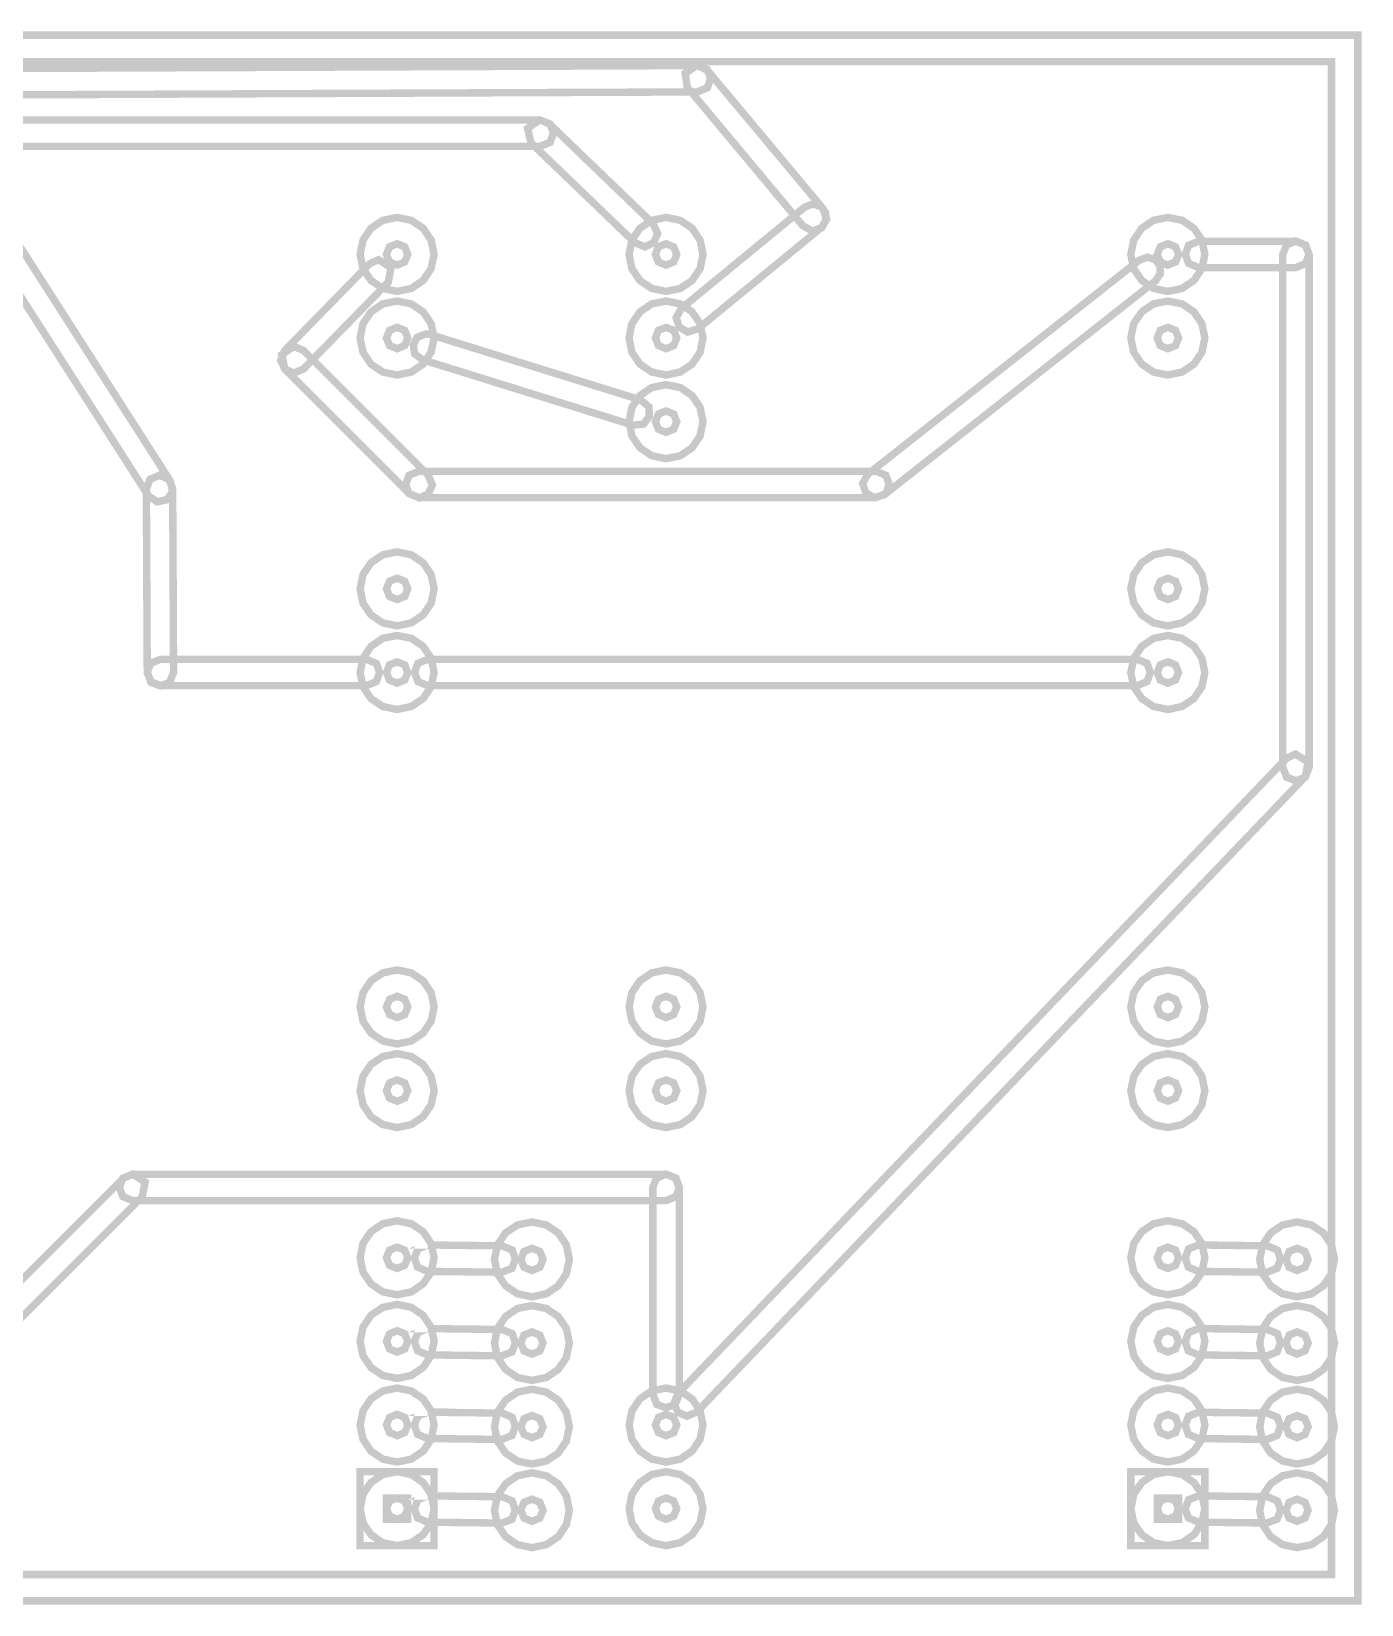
# Model space of a CAD drawing. Extents: x -0.01 to 3.17, y -0.01 to 1.87.
# Drawn here: x 1.576 to 3.167, y -0.014 to 1.867 of the extents above; entities that cross this region are included whole.
import ezdxf

# ---------------------------------------------------------------- set-up
doc = ezdxf.new("R2010")
doc.units = 0
doc.layers.get('0').update_dxf_attribs({"linetype": 'CONTINUOUS'})

msp = doc.modelspace()

# ---------------------------------------------------------------- linework, layer by layer
at = {"color": 0, "const_width": 0.00889}
for points in [[(3.1621, 1.863), (3.1621, -0.0095), (-0.0095, -0.0095), (-0.0095, 1.863), (3.1621, 1.863)], [(3.1306, 1.8314), (0.022, 1.8314), (0.022, 0.022), (3.1306, 0.022), (3.1306, 1.8314)], [(2.3723, 1.8266), (0.6938, 1.8195), (0.682, 1.8146), (0.6781, 1.8036), (0.6821, 1.7929), (0.694, 1.788), (2.3724, 1.7951), (2.3844, 1.8), (2.3883, 1.811), (2.3843, 1.8219), (2.3723, 1.8266)], [(2.3721, 1.8268), (2.3579, 1.8175), (2.3603, 1.8008), (2.4986, 1.635), (2.51, 1.6287), (2.5211, 1.6327), (2.5269, 1.6428), (2.5229, 1.6552), (2.3844, 1.821), (2.3721, 1.8268)], [(0.8615, 1.7614), (0.8495, 1.7567), (0.8455, 1.7457), (0.8495, 1.7348), (0.8615, 1.7299), (2.1843, 1.7299), (2.1963, 1.7348), (2.2004, 1.7457), (2.1963, 1.7567), (2.1843, 1.7614), (0.8615, 1.7614)], [(2.1839, 1.7616), (2.1695, 1.7515), (2.1734, 1.7343), (2.2976, 1.6149), (2.3097, 1.6098), (2.3203, 1.6149), (2.325, 1.6257), (2.3195, 1.6375), (2.1953, 1.7571), (2.1839, 1.7616)], [(1.503, 1.6902), (1.4889, 1.682), (1.4896, 1.6657), (1.7161, 1.3121), (1.7266, 1.3048), (1.7378, 1.3073), (1.7449, 1.3165), (1.7426, 1.3291), (1.5161, 1.6827), (1.503, 1.6902)], [(2.5104, 1.661), (2.5008, 1.6573), (2.3533, 1.5362), (2.3471, 1.5249), (2.3509, 1.5138), (2.3609, 1.5079), (2.3733, 1.5119), (2.5207, 1.6329), (2.5262, 1.6414), (2.5257, 1.6507), (2.5201, 1.6582), (2.5104, 1.661)], [(2.0577, 1.6007), (2.0541, 1.5837), (2.0446, 1.5696), (2.0305, 1.5601), (2.0135, 1.5565), (1.9963, 1.5601), (1.9822, 1.5696), (1.9727, 1.5837), (1.9692, 1.6007), (1.9727, 1.6179), (1.9822, 1.632), (1.9963, 1.6415), (2.0135, 1.645), (2.0305, 1.6415), (2.0446, 1.632), (2.0541, 1.6179), (2.0577, 1.6007)], [(2.3792, 1.6007), (2.3757, 1.5837), (2.3662, 1.5696), (2.3521, 1.5601), (2.335, 1.5565), (2.3178, 1.5601), (2.3038, 1.5696), (2.2942, 1.5837), (2.2908, 1.6007), (2.2942, 1.6179), (2.3038, 1.632), (2.3178, 1.6415), (2.335, 1.645), (2.3521, 1.6415), (2.3662, 1.632), (2.3757, 1.6179), (2.3792, 1.6007)], [(2.9792, 1.6007), (2.9757, 1.5837), (2.9662, 1.5696), (2.9521, 1.5601), (2.935, 1.5565), (2.9178, 1.5601), (2.9038, 1.5696), (2.8942, 1.5837), (2.8907, 1.6007), (2.8942, 1.6179), (2.9038, 1.632), (2.9178, 1.6415), (2.935, 1.645), (2.9521, 1.6415), (2.9662, 1.632), (2.9757, 1.6179), (2.9792, 1.6007)], [(2.0262, 1.6007), (2.0225, 1.6099), (2.0135, 1.6135), (2.0044, 1.6099), (2.0007, 1.6007), (2.0044, 1.5917), (2.0135, 1.588), (2.0225, 1.5917), (2.0262, 1.6007)], [(2.3478, 1.6007), (2.3441, 1.6099), (2.335, 1.6135), (2.3259, 1.6099), (2.3223, 1.6007), (2.3259, 1.5917), (2.335, 1.588), (2.3441, 1.5917), (2.3478, 1.6007)], [(2.9478, 1.6007), (2.9441, 1.6099), (2.935, 1.6135), (2.9259, 1.6099), (2.9223, 1.6007), (2.9259, 1.5917), (2.935, 1.588), (2.9441, 1.5917), (2.9478, 1.6007)], [(2.9717, 1.6165), (2.9598, 1.6117), (2.9559, 1.6008), (2.9598, 1.59), (2.9717, 1.585), (3.0881, 1.585), (3.0999, 1.59), (3.1038, 1.6008), (3.0999, 1.6117), (3.0881, 1.6165), (2.9717, 1.6165)], [(3.0879, 1.6167), (3.0768, 1.612), (3.0724, 1.6007), (3.0724, 0.9873), (3.0772, 0.9753), (3.0881, 0.9713), (3.0991, 0.9753), (3.1039, 0.9873), (3.1039, 1.6007), (3.0992, 1.6121), (3.0879, 1.6167)], [(1.9912, 1.5944), (1.9804, 1.5895), (1.8791, 1.4858), (1.8743, 1.474), (1.8793, 1.4636), (1.8898, 1.4588), (1.9016, 1.4638), (2.0029, 1.5675), (2.0062, 1.585), (1.9912, 1.5944)], [(2.9105, 1.5974), (2.9008, 1.5939), (2.5764, 1.338), (2.5701, 1.3269), (2.5737, 1.3159), (2.5835, 1.3099), (2.5959, 1.3133), (2.9203, 1.5691), (2.9259, 1.5775), (2.9256, 1.5868), (2.9201, 1.5944), (2.9105, 1.5974)], [(2.0577, 1.5008), (2.0541, 1.4837), (2.0446, 1.4696), (2.0305, 1.4601), (2.0135, 1.4565), (1.9963, 1.4601), (1.9822, 1.4696), (1.9727, 1.4837), (1.9692, 1.5008), (1.9727, 1.518), (1.9822, 1.532), (1.9963, 1.5416), (2.0135, 1.545), (2.0305, 1.5416), (2.0446, 1.532), (2.0541, 1.518), (2.0577, 1.5008)], [(2.3792, 1.5008), (2.3757, 1.4837), (2.3662, 1.4696), (2.3521, 1.4601), (2.335, 1.4565), (2.3178, 1.4601), (2.3038, 1.4696), (2.2942, 1.4837), (2.2908, 1.5008), (2.2942, 1.518), (2.3038, 1.532), (2.3178, 1.5416), (2.335, 1.545), (2.3521, 1.5416), (2.3662, 1.532), (2.3757, 1.518), (2.3792, 1.5008)], [(2.9792, 1.5008), (2.9757, 1.4837), (2.9662, 1.4696), (2.9521, 1.4601), (2.935, 1.4565), (2.9178, 1.4601), (2.9038, 1.4696), (2.8942, 1.4837), (2.8907, 1.5008), (2.8942, 1.518), (2.9038, 1.532), (2.9178, 1.5416), (2.935, 1.545), (2.9521, 1.5416), (2.9662, 1.532), (2.9757, 1.518), (2.9792, 1.5008)], [(2.0262, 1.5008), (2.0225, 1.5099), (2.0135, 1.5135), (2.0044, 1.5099), (2.0007, 1.5008), (2.0044, 1.4917), (2.0135, 1.488), (2.0225, 1.4917), (2.0262, 1.5008)], [(2.0485, 1.5057), (2.0375, 1.5017), (2.0327, 1.4923), (2.0345, 1.4819), (2.0438, 1.4748), (2.2953, 1.3966), (2.3081, 1.3979), (2.315, 1.407), (2.3145, 1.4185), (2.3047, 1.4267), (2.0531, 1.5049), (2.0485, 1.5057)], [(2.3478, 1.5008), (2.3441, 1.5099), (2.335, 1.5135), (2.3259, 1.5099), (2.3223, 1.5008), (2.3259, 1.4917), (2.335, 1.488), (2.3441, 1.4917), (2.3478, 1.5008)], [(2.9478, 1.5008), (2.9441, 1.5099), (2.935, 1.5135), (2.9259, 1.5099), (2.9223, 1.5008), (2.9259, 1.4917), (2.935, 1.488), (2.9441, 1.4917), (2.9478, 1.5008)], [(1.8901, 1.4907), (1.8755, 1.4809), (1.8792, 1.4637), (2.0284, 1.3145), (2.0402, 1.3095), (2.0507, 1.3144), (2.0556, 1.3249), (2.0506, 1.3368), (1.9015, 1.4859), (1.8901, 1.4907)], [(2.3792, 1.4008), (2.3757, 1.3836), (2.3662, 1.3696), (2.3521, 1.36), (2.335, 1.3565), (2.3178, 1.36), (2.3038, 1.3696), (2.2942, 1.3836), (2.2908, 1.4008), (2.2942, 1.4179), (2.3038, 1.432), (2.3178, 1.4415), (2.335, 1.445), (2.3521, 1.4415), (2.3662, 1.432), (2.3757, 1.4179), (2.3792, 1.4008)], [(2.3478, 1.4008), (2.3441, 1.4099), (2.335, 1.4135), (2.3259, 1.4099), (2.3223, 1.4008), (2.3259, 1.3917), (2.335, 1.388), (2.3441, 1.3917), (2.3478, 1.4008)], [(1.7291, 1.3365), (1.718, 1.3317), (1.7136, 1.3205), (1.7147, 1.1007), (1.7196, 1.0887), (1.7305, 1.0847), (1.7414, 1.0888), (1.7462, 1.1009), (1.7451, 1.3206), (1.7404, 1.332), (1.7291, 1.3365)], [(2.0395, 1.3414), (2.0276, 1.3365), (2.0237, 1.3257), (2.0276, 1.3148), (2.0395, 1.3099), (2.5861, 1.3099), (2.5979, 1.3148), (2.6018, 1.3257), (2.5979, 1.3365), (2.5861, 1.3414), (2.0395, 1.3414)], [(2.0577, 1.2008), (2.0541, 1.1837), (2.0446, 1.1696), (2.0305, 1.1601), (2.0135, 1.1565), (1.9963, 1.1601), (1.9822, 1.1696), (1.9727, 1.1837), (1.9692, 1.2008), (1.9727, 1.2179), (1.9822, 1.232), (1.9963, 1.2415), (2.0135, 1.245), (2.0305, 1.2415), (2.0446, 1.232), (2.0541, 1.2179), (2.0577, 1.2008)], [(2.9792, 1.2008), (2.9757, 1.1837), (2.9662, 1.1696), (2.9521, 1.1601), (2.935, 1.1565), (2.9178, 1.1601), (2.9038, 1.1696), (2.8942, 1.1837), (2.8907, 1.2008), (2.8942, 1.2179), (2.9038, 1.232), (2.9178, 1.2415), (2.935, 1.245), (2.9521, 1.2415), (2.9662, 1.232), (2.9757, 1.2179), (2.9792, 1.2008)], [(2.0262, 1.2008), (2.0225, 1.2099), (2.0135, 1.2135), (2.0044, 1.2099), (2.0007, 1.2008), (2.0044, 1.1917), (2.0135, 1.188), (2.0225, 1.1917), (2.0262, 1.2008)], [(2.9478, 1.2008), (2.9441, 1.2099), (2.935, 1.2135), (2.9259, 1.2099), (2.9223, 1.2008), (2.9259, 1.1917), (2.935, 1.188), (2.9441, 1.1917), (2.9478, 1.2008)], [(2.0577, 1.1007), (2.0541, 1.0837), (2.0446, 1.0696), (2.0305, 1.0601), (2.0135, 1.0565), (1.9963, 1.0601), (1.9822, 1.0696), (1.9727, 1.0837), (1.9692, 1.1007), (1.9727, 1.1179), (1.9822, 1.132), (1.9963, 1.1416), (2.0135, 1.145), (2.0305, 1.1416), (2.0446, 1.132), (2.0541, 1.1179), (2.0577, 1.1007)], [(2.9792, 1.1007), (2.9757, 1.0837), (2.9662, 1.0696), (2.9521, 1.0601), (2.935, 1.0565), (2.9178, 1.0601), (2.9038, 1.0696), (2.8942, 1.0837), (2.8907, 1.1007), (2.8942, 1.1179), (2.9038, 1.132), (2.9178, 1.1416), (2.935, 1.145), (2.9521, 1.1416), (2.9662, 1.132), (2.9757, 1.1179), (2.9792, 1.1007)], [(1.7305, 1.1165), (1.7186, 1.1117), (1.7147, 1.1008), (1.7186, 1.0899), (1.7305, 1.085), (1.9768, 1.085), (1.9886, 1.0899), (1.9925, 1.1008), (1.9886, 1.1117), (1.9768, 1.1165), (1.7305, 1.1165)], [(2.0262, 1.1007), (2.0225, 1.1099), (2.0135, 1.1135), (2.0044, 1.1099), (2.0007, 1.1007), (2.0044, 1.0917), (2.0135, 1.088), (2.0225, 1.0917), (2.0262, 1.1007)], [(2.0501, 1.1165), (2.0383, 1.1117), (2.0343, 1.1008), (2.0383, 1.0899), (2.0501, 1.085), (2.8983, 1.085), (2.9101, 1.0899), (2.9141, 1.1008), (2.9101, 1.1117), (2.8983, 1.1165), (2.0501, 1.1165)], [(2.9478, 1.1007), (2.9441, 1.1099), (2.935, 1.1135), (2.9259, 1.1099), (2.9223, 1.1007), (2.9259, 1.0917), (2.935, 1.088), (2.9441, 1.0917), (2.9478, 1.1007)], [(3.0875, 1.0032), (3.0768, 0.9982), (2.349, 0.2381), (2.3443, 0.2262), (2.3494, 0.2159), (2.36, 0.2113), (2.3718, 0.2164), (3.0995, 0.9764), (3.1026, 0.9939), (3.0875, 1.0032)], [(2.0577, 0.7008), (2.0541, 0.6836), (2.0446, 0.6696), (2.0305, 0.66), (2.0135, 0.6565), (1.9963, 0.66), (1.9822, 0.6696), (1.9727, 0.6836), (1.9692, 0.7008), (1.9727, 0.7179), (1.9822, 0.732), (1.9963, 0.7415), (2.0135, 0.745), (2.0305, 0.7415), (2.0446, 0.732), (2.0541, 0.7179), (2.0577, 0.7008)], [(2.3792, 0.7008), (2.3757, 0.6836), (2.3662, 0.6696), (2.3521, 0.66), (2.335, 0.6565), (2.3178, 0.66), (2.3038, 0.6696), (2.2942, 0.6836), (2.2908, 0.7008), (2.2942, 0.7179), (2.3038, 0.732), (2.3178, 0.7415), (2.335, 0.745), (2.3521, 0.7415), (2.3662, 0.732), (2.3757, 0.7179), (2.3792, 0.7008)], [(2.9792, 0.7008), (2.9757, 0.6836), (2.9662, 0.6696), (2.9521, 0.66), (2.935, 0.6565), (2.9178, 0.66), (2.9038, 0.6696), (2.8942, 0.6836), (2.8907, 0.7008), (2.8942, 0.7179), (2.9038, 0.732), (2.9178, 0.7415), (2.935, 0.745), (2.9521, 0.7415), (2.9662, 0.732), (2.9757, 0.7179), (2.9792, 0.7008)], [(2.0262, 0.7008), (2.0225, 0.7099), (2.0135, 0.7135), (2.0044, 0.7099), (2.0007, 0.7008), (2.0044, 0.6917), (2.0135, 0.688), (2.0225, 0.6917), (2.0262, 0.7008)], [(2.3478, 0.7008), (2.3441, 0.7099), (2.335, 0.7135), (2.3259, 0.7099), (2.3223, 0.7008), (2.3259, 0.6917), (2.335, 0.688), (2.3441, 0.6917), (2.3478, 0.7008)], [(2.9478, 0.7008), (2.9441, 0.7099), (2.935, 0.7135), (2.9259, 0.7099), (2.9223, 0.7008), (2.9259, 0.6917), (2.935, 0.688), (2.9441, 0.6917), (2.9478, 0.7008)], [(2.0577, 0.6007), (2.0541, 0.5837), (2.0446, 0.5696), (2.0305, 0.5601), (2.0135, 0.5565), (1.9963, 0.5601), (1.9822, 0.5696), (1.9727, 0.5837), (1.9692, 0.6007), (1.9727, 0.6179), (1.9822, 0.632), (1.9963, 0.6415), (2.0135, 0.645), (2.0305, 0.6415), (2.0446, 0.632), (2.0541, 0.6179), (2.0577, 0.6007)], [(2.3792, 0.6007), (2.3757, 0.5837), (2.3662, 0.5696), (2.3521, 0.5601), (2.335, 0.5565), (2.3178, 0.5601), (2.3038, 0.5696), (2.2942, 0.5837), (2.2908, 0.6007), (2.2942, 0.6179), (2.3038, 0.632), (2.3178, 0.6415), (2.335, 0.645), (2.3521, 0.6415), (2.3662, 0.632), (2.3757, 0.6179), (2.3792, 0.6007)], [(2.9792, 0.6007), (2.9757, 0.5837), (2.9662, 0.5696), (2.9521, 0.5601), (2.935, 0.5565), (2.9178, 0.5601), (2.9038, 0.5696), (2.8942, 0.5837), (2.8907, 0.6007), (2.8942, 0.6179), (2.9038, 0.632), (2.9178, 0.6415), (2.935, 0.645), (2.9521, 0.6415), (2.9662, 0.632), (2.9757, 0.6179), (2.9792, 0.6007)], [(2.0262, 0.6007), (2.0225, 0.6099), (2.0135, 0.6135), (2.0044, 0.6099), (2.0007, 0.6007), (2.0044, 0.5917), (2.0135, 0.588), (2.0225, 0.5917), (2.0262, 0.6007)], [(2.3478, 0.6007), (2.3441, 0.6099), (2.335, 0.6135), (2.3259, 0.6099), (2.3223, 0.6007), (2.3259, 0.5917), (2.335, 0.588), (2.3441, 0.5917), (2.3478, 0.6007)], [(2.9478, 0.6007), (2.9441, 0.6099), (2.935, 0.6135), (2.9259, 0.6099), (2.9223, 0.6007), (2.9259, 0.5917), (2.935, 0.588), (2.9441, 0.5917), (2.9478, 0.6007)], [(1.6973, 0.5008), (1.6864, 0.496), (1.4282, 0.2378), (1.4231, 0.226), (1.4281, 0.2154), (1.4386, 0.2105), (1.4505, 0.2155), (1.7087, 0.4737), (1.7122, 0.4912), (1.6973, 0.5008)], [(1.6975, 0.5007), (1.6855, 0.4959), (1.6815, 0.4849), (1.6855, 0.474), (1.6975, 0.4691), (2.335, 0.4691), (2.347, 0.474), (2.351, 0.4849), (2.347, 0.4959), (2.335, 0.5007), (1.6975, 0.5007)], [(2.3348, 0.5009), (2.3237, 0.4961), (2.3192, 0.4849), (2.3192, 0.2374), (2.324, 0.2254), (2.335, 0.2214), (2.3459, 0.2254), (2.3508, 0.2374), (2.3508, 0.4849), (2.3461, 0.4963), (2.3348, 0.5009)], [(2.0577, 0.4008), (2.0541, 0.3836), (2.0446, 0.3696), (2.0305, 0.36), (2.0135, 0.3565), (1.9963, 0.36), (1.9822, 0.3696), (1.9727, 0.3836), (1.9692, 0.4008), (1.9727, 0.4179), (1.9822, 0.432), (1.9963, 0.4415), (2.0135, 0.445), (2.0305, 0.4415), (2.0446, 0.432), (2.0541, 0.4179), (2.0577, 0.4008)], [(2.1746, 0.4436), (2.1919, 0.44), (2.2062, 0.4304), (2.2158, 0.4162), (2.2194, 0.3988), (2.2158, 0.3815), (2.2062, 0.3673), (2.1919, 0.3577), (2.1746, 0.3541), (2.1573, 0.3577), (2.1431, 0.3673), (2.1334, 0.3815), (2.1299, 0.3988), (2.1334, 0.4162), (2.1431, 0.4304), (2.1573, 0.44), (2.1746, 0.4436)], [(2.9792, 0.4008), (2.9757, 0.3836), (2.9662, 0.3696), (2.9521, 0.36), (2.935, 0.3565), (2.9178, 0.36), (2.9038, 0.3696), (2.8942, 0.3836), (2.8907, 0.4008), (2.8942, 0.4179), (2.9038, 0.432), (2.9178, 0.4415), (2.935, 0.445), (2.9521, 0.4415), (2.9662, 0.432), (2.9757, 0.4179), (2.9792, 0.4008)], [(3.0895, 0.4436), (3.1068, 0.44), (3.121, 0.4304), (3.1306, 0.4162), (3.1342, 0.3988), (3.1306, 0.3815), (3.121, 0.3673), (3.1068, 0.3577), (3.0895, 0.3541), (3.0721, 0.3577), (3.0579, 0.3673), (3.0483, 0.3815), (3.0448, 0.3988), (3.0483, 0.4162), (3.0579, 0.4304), (3.0721, 0.44), (3.0895, 0.4436)], [(2.0262, 0.4008), (2.0225, 0.4099), (2.0135, 0.4135), (2.0044, 0.4099), (2.0007, 0.4008), (2.0044, 0.3917), (2.0135, 0.388), (2.0225, 0.3917), (2.0262, 0.4008)], [(2.0503, 0.4161), (2.0382, 0.4113), (2.0341, 0.4005), (2.038, 0.3895), (2.0499, 0.3845), (2.1388, 0.3835), (2.1508, 0.3882), (2.1549, 0.3991), (2.151, 0.41), (2.1392, 0.415), (2.0502, 0.4161), (2.0503, 0.4161)], [(2.1746, 0.4121), (2.1652, 0.4083), (2.1614, 0.3988), (2.1652, 0.3894), (2.1746, 0.3856), (2.1841, 0.3894), (2.1879, 0.3988), (2.1841, 0.4083), (2.1746, 0.4121)], [(2.9478, 0.4008), (2.9441, 0.4099), (2.935, 0.4135), (2.9259, 0.4099), (2.9223, 0.4008), (2.9259, 0.3917), (2.935, 0.388), (2.9441, 0.3917), (2.9478, 0.4008)], [(2.9718, 0.4161), (2.9598, 0.4114), (2.9557, 0.4005), (2.9595, 0.3896), (2.9715, 0.3845), (3.0536, 0.3835), (3.0656, 0.3882), (3.0697, 0.3991), (3.0659, 0.41), (3.054, 0.415), (2.9718, 0.4161)], [(3.0895, 0.4121), (3.08, 0.4083), (3.0762, 0.3988), (3.08, 0.3894), (3.0895, 0.3856), (3.0989, 0.3894), (3.1027, 0.3988), (3.0989, 0.4083), (3.0895, 0.4121)], [(2.0577, 0.3008), (2.0541, 0.2836), (2.0446, 0.2696), (2.0305, 0.26), (2.0135, 0.2565), (1.9963, 0.26), (1.9822, 0.2696), (1.9727, 0.2836), (1.9692, 0.3008), (1.9727, 0.3179), (1.9822, 0.332), (1.9963, 0.3415), (2.0135, 0.345), (2.0305, 0.3415), (2.0446, 0.332), (2.0541, 0.3179), (2.0577, 0.3008)], [(2.1746, 0.3436), (2.1919, 0.3401), (2.2062, 0.3304), (2.2158, 0.3162), (2.2194, 0.2988), (2.2158, 0.2815), (2.2062, 0.2673), (2.1919, 0.2576), (2.1746, 0.2541), (2.1573, 0.2576), (2.1431, 0.2673), (2.1334, 0.2815), (2.1299, 0.2988), (2.1334, 0.3162), (2.1431, 0.3304), (2.1573, 0.3401), (2.1746, 0.3436)], [(2.9792, 0.3008), (2.9757, 0.2836), (2.9662, 0.2696), (2.9521, 0.26), (2.935, 0.2565), (2.9178, 0.26), (2.9038, 0.2696), (2.8942, 0.2836), (2.8907, 0.3008), (2.8942, 0.3179), (2.9038, 0.332), (2.9178, 0.3415), (2.935, 0.345), (2.9521, 0.3415), (2.9662, 0.332), (2.9757, 0.3179), (2.9792, 0.3008)], [(3.0895, 0.3436), (3.1068, 0.3401), (3.121, 0.3304), (3.1306, 0.3162), (3.1342, 0.2988), (3.1306, 0.2815), (3.121, 0.2673), (3.1068, 0.2576), (3.0895, 0.2541), (3.0721, 0.2576), (3.0579, 0.2673), (3.0483, 0.2815), (3.0448, 0.2988), (3.0483, 0.3162), (3.0579, 0.3304), (3.0721, 0.3401), (3.0895, 0.3436)], [(2.0503, 0.3161), (2.0382, 0.3114), (2.0341, 0.3005), (2.038, 0.2896), (2.0499, 0.2846), (2.1388, 0.2835), (2.1508, 0.2882), (2.1549, 0.2991), (2.151, 0.31), (2.1392, 0.315), (2.0502, 0.3161), (2.0503, 0.3161)], [(2.9718, 0.3161), (2.9598, 0.3114), (2.9557, 0.3005), (2.9595, 0.2896), (2.9715, 0.2846), (3.0536, 0.2835), (3.0656, 0.2882), (3.0698, 0.2991), (3.0659, 0.3101), (3.054, 0.315), (2.9718, 0.3161)], [(2.0262, 0.3008), (2.0225, 0.3099), (2.0135, 0.3135), (2.0044, 0.3099), (2.0007, 0.3008), (2.0044, 0.2917), (2.0135, 0.288), (2.0225, 0.2917), (2.0262, 0.3008)], [(2.1746, 0.3121), (2.1652, 0.3083), (2.1614, 0.2988), (2.1652, 0.2894), (2.1746, 0.2856), (2.1841, 0.2894), (2.1879, 0.2988), (2.1841, 0.3083), (2.1746, 0.3121)], [(2.9478, 0.3008), (2.9441, 0.3099), (2.935, 0.3135), (2.9259, 0.3099), (2.9223, 0.3008), (2.9259, 0.2917), (2.935, 0.288), (2.9441, 0.2917), (2.9478, 0.3008)], [(3.0895, 0.3121), (3.08, 0.3083), (3.0762, 0.2988), (3.08, 0.2894), (3.0895, 0.2856), (3.0989, 0.2894), (3.1027, 0.2988), (3.0989, 0.3083), (3.0895, 0.3121)], [(2.0577, 0.2008), (2.0541, 0.1836), (2.0446, 0.1696), (2.0305, 0.16), (2.0135, 0.1565), (1.9963, 0.16), (1.9822, 0.1696), (1.9727, 0.1836), (1.9692, 0.2008), (1.9727, 0.2179), (1.9822, 0.232), (1.9963, 0.2415), (2.0135, 0.245), (2.0305, 0.2415), (2.0446, 0.232), (2.0541, 0.2179), (2.0577, 0.2008)], [(2.1746, 0.2436), (2.1919, 0.2401), (2.2062, 0.2304), (2.2158, 0.2162), (2.2194, 0.1988), (2.2158, 0.1815), (2.2062, 0.1673), (2.1919, 0.1577), (2.1746, 0.1541), (2.1573, 0.1577), (2.1431, 0.1673), (2.1334, 0.1815), (2.1299, 0.1988), (2.1334, 0.2162), (2.1431, 0.2304), (2.1573, 0.2401), (2.1746, 0.2436)], [(2.3792, 0.2008), (2.3757, 0.1836), (2.3662, 0.1696), (2.3521, 0.16), (2.335, 0.1565), (2.3178, 0.16), (2.3038, 0.1696), (2.2942, 0.1836), (2.2908, 0.2008), (2.2942, 0.2179), (2.3038, 0.232), (2.3178, 0.2415), (2.335, 0.245), (2.3521, 0.2415), (2.3662, 0.232), (2.3757, 0.2179), (2.3792, 0.2008)], [(2.9792, 0.2008), (2.9757, 0.1836), (2.9662, 0.1696), (2.9521, 0.16), (2.935, 0.1565), (2.9178, 0.16), (2.9038, 0.1696), (2.8942, 0.1836), (2.8907, 0.2008), (2.8942, 0.2179), (2.9038, 0.232), (2.9178, 0.2415), (2.935, 0.245), (2.9521, 0.2415), (2.9662, 0.232), (2.9757, 0.2179), (2.9792, 0.2008)], [(3.0895, 0.2436), (3.1068, 0.2401), (3.121, 0.2304), (3.1306, 0.2162), (3.1342, 0.1988), (3.1306, 0.1815), (3.121, 0.1673), (3.1068, 0.1577), (3.0895, 0.1541), (3.0721, 0.1577), (3.0579, 0.1673), (3.0483, 0.1815), (3.0448, 0.1988), (3.0483, 0.2162), (3.0579, 0.2304), (3.0721, 0.2401), (3.0895, 0.2436)], [(2.0262, 0.2008), (2.0225, 0.2099), (2.0135, 0.2135), (2.0044, 0.2099), (2.0007, 0.2008), (2.0044, 0.1917), (2.0135, 0.188), (2.0225, 0.1917), (2.0262, 0.2008)], [(2.0503, 0.2161), (2.0382, 0.2114), (2.0341, 0.2005), (2.038, 0.1896), (2.0499, 0.1846), (2.1388, 0.1835), (2.1508, 0.1883), (2.1549, 0.1991), (2.151, 0.21), (2.1392, 0.215), (2.0502, 0.2161), (2.0503, 0.2161)], [(2.1746, 0.2121), (2.1652, 0.2083), (2.1614, 0.1988), (2.1652, 0.1895), (2.1746, 0.1856), (2.1841, 0.1895), (2.1879, 0.1988), (2.1841, 0.2083), (2.1746, 0.2121)], [(2.3478, 0.2008), (2.3441, 0.2099), (2.335, 0.2135), (2.3259, 0.2099), (2.3223, 0.2008), (2.3259, 0.1917), (2.335, 0.188), (2.3441, 0.1917), (2.3478, 0.2008)], [(2.9478, 0.2008), (2.9441, 0.2099), (2.935, 0.2135), (2.9259, 0.2099), (2.9223, 0.2008), (2.9259, 0.1917), (2.935, 0.188), (2.9441, 0.1917), (2.9478, 0.2008)], [(2.9718, 0.216), (2.9598, 0.2114), (2.9557, 0.2005), (2.9595, 0.1896), (2.9715, 0.1846), (3.0536, 0.1835), (3.0656, 0.1883), (3.0697, 0.1991), (3.0659, 0.21), (3.054, 0.215), (2.9718, 0.216)], [(3.0895, 0.2121), (3.08, 0.2083), (3.0762, 0.1988), (3.08, 0.1895), (3.0895, 0.1856), (3.0989, 0.1895), (3.1027, 0.1988), (3.0989, 0.2083), (3.0895, 0.2121)], [(2.0577, 0.1007), (2.0541, 0.0837), (2.0446, 0.0696), (2.0305, 0.0601), (2.0135, 0.0565), (1.9963, 0.0601), (1.9822, 0.0696), (1.9727, 0.0837), (1.9692, 0.1007), (1.9727, 0.1179), (1.9822, 0.132), (1.9963, 0.1415), (2.0135, 0.145), (2.0305, 0.1415), (2.0446, 0.132), (2.0541, 0.1179), (2.0577, 0.1007)], [(2.0577, 0.0565), (1.9692, 0.0565), (1.9692, 0.145), (2.0577, 0.145), (2.0577, 0.0565)], [(2.1746, 0.1436), (2.1919, 0.1401), (2.2062, 0.1304), (2.2158, 0.1162), (2.2194, 0.0988), (2.2158, 0.0815), (2.2062, 0.0673), (2.1919, 0.0577), (2.1746, 0.0541), (2.1573, 0.0577), (2.1431, 0.0673), (2.1334, 0.0815), (2.1299, 0.0988), (2.1334, 0.1162), (2.1431, 0.1304), (2.1573, 0.1401), (2.1746, 0.1436)], [(2.3792, 0.1007), (2.3757, 0.0837), (2.3662, 0.0696), (2.3521, 0.0601), (2.335, 0.0565), (2.3178, 0.0601), (2.3038, 0.0696), (2.2942, 0.0837), (2.2908, 0.1007), (2.2942, 0.1179), (2.3038, 0.132), (2.3178, 0.1415), (2.335, 0.145), (2.3521, 0.1415), (2.3662, 0.132), (2.3757, 0.1179), (2.3792, 0.1007)], [(2.9792, 0.1007), (2.9757, 0.0837), (2.9662, 0.0696), (2.9521, 0.0601), (2.935, 0.0565), (2.9178, 0.0601), (2.9038, 0.0696), (2.8942, 0.0837), (2.8907, 0.1007), (2.8942, 0.1179), (2.9038, 0.132), (2.9178, 0.1415), (2.935, 0.145), (2.9521, 0.1415), (2.9662, 0.132), (2.9757, 0.1179), (2.9792, 0.1007)], [(2.9792, 0.0565), (2.8907, 0.0565), (2.8907, 0.145), (2.9792, 0.145), (2.9792, 0.0565)], [(3.0895, 0.1436), (3.1068, 0.1401), (3.121, 0.1304), (3.1306, 0.1162), (3.1342, 0.0988), (3.1306, 0.0815), (3.121, 0.0673), (3.1068, 0.0577), (3.0895, 0.0541), (3.0721, 0.0577), (3.0579, 0.0673), (3.0483, 0.0815), (3.0448, 0.0988), (3.0483, 0.1162), (3.0579, 0.1304), (3.0721, 0.1401), (3.0895, 0.1436)], [(2.0262, 0.1007), (2.0225, 0.1099), (2.0135, 0.1135), (2.0044, 0.1099), (2.0007, 0.1007), (2.0044, 0.0917), (2.0135, 0.088), (2.0225, 0.0917), (2.0262, 0.1007)], [(2.0262, 0.088), (2.0262, 0.1135), (2.0007, 0.1135), (2.0007, 0.088), (2.0262, 0.088)], [(2.0503, 0.116), (2.0382, 0.1114), (2.0341, 0.1005), (2.038, 0.0896), (2.0499, 0.0846), (2.1388, 0.0835), (2.1508, 0.0882), (2.1549, 0.0991), (2.151, 0.11), (2.1392, 0.115), (2.0502, 0.116), (2.0503, 0.116)], [(2.1746, 0.1121), (2.1652, 0.1083), (2.1614, 0.0988), (2.1652, 0.0894), (2.1746, 0.0856), (2.1841, 0.0894), (2.1879, 0.0988), (2.1841, 0.1083), (2.1746, 0.1121)], [(2.3478, 0.1007), (2.3441, 0.1099), (2.335, 0.1135), (2.3259, 0.1099), (2.3223, 0.1007), (2.3259, 0.0917), (2.335, 0.088), (2.3441, 0.0917), (2.3478, 0.1007)], [(2.9478, 0.1007), (2.9441, 0.1099), (2.935, 0.1135), (2.9259, 0.1099), (2.9223, 0.1007), (2.9259, 0.0917), (2.935, 0.088), (2.9441, 0.0917), (2.9478, 0.1007)], [(2.9478, 0.088), (2.9478, 0.1135), (2.9223, 0.1135), (2.9223, 0.088), (2.9478, 0.088)], [(2.9718, 0.116), (2.9598, 0.1114), (2.9557, 0.1005), (2.9595, 0.0896), (2.9715, 0.0846), (3.0536, 0.0836), (3.0656, 0.0882), (3.0698, 0.0991), (3.0659, 0.11), (3.054, 0.115), (2.9718, 0.116)], [(3.0895, 0.1121), (3.08, 0.1083), (3.0762, 0.0988), (3.08, 0.0894), (3.0895, 0.0856), (3.0989, 0.0894), (3.1027, 0.0988), (3.0989, 0.1083), (3.0895, 0.1121)]]:
    msp.add_lwpolyline(points, close=True, dxfattribs=at)

doc.saveas('drawing.dxf')
